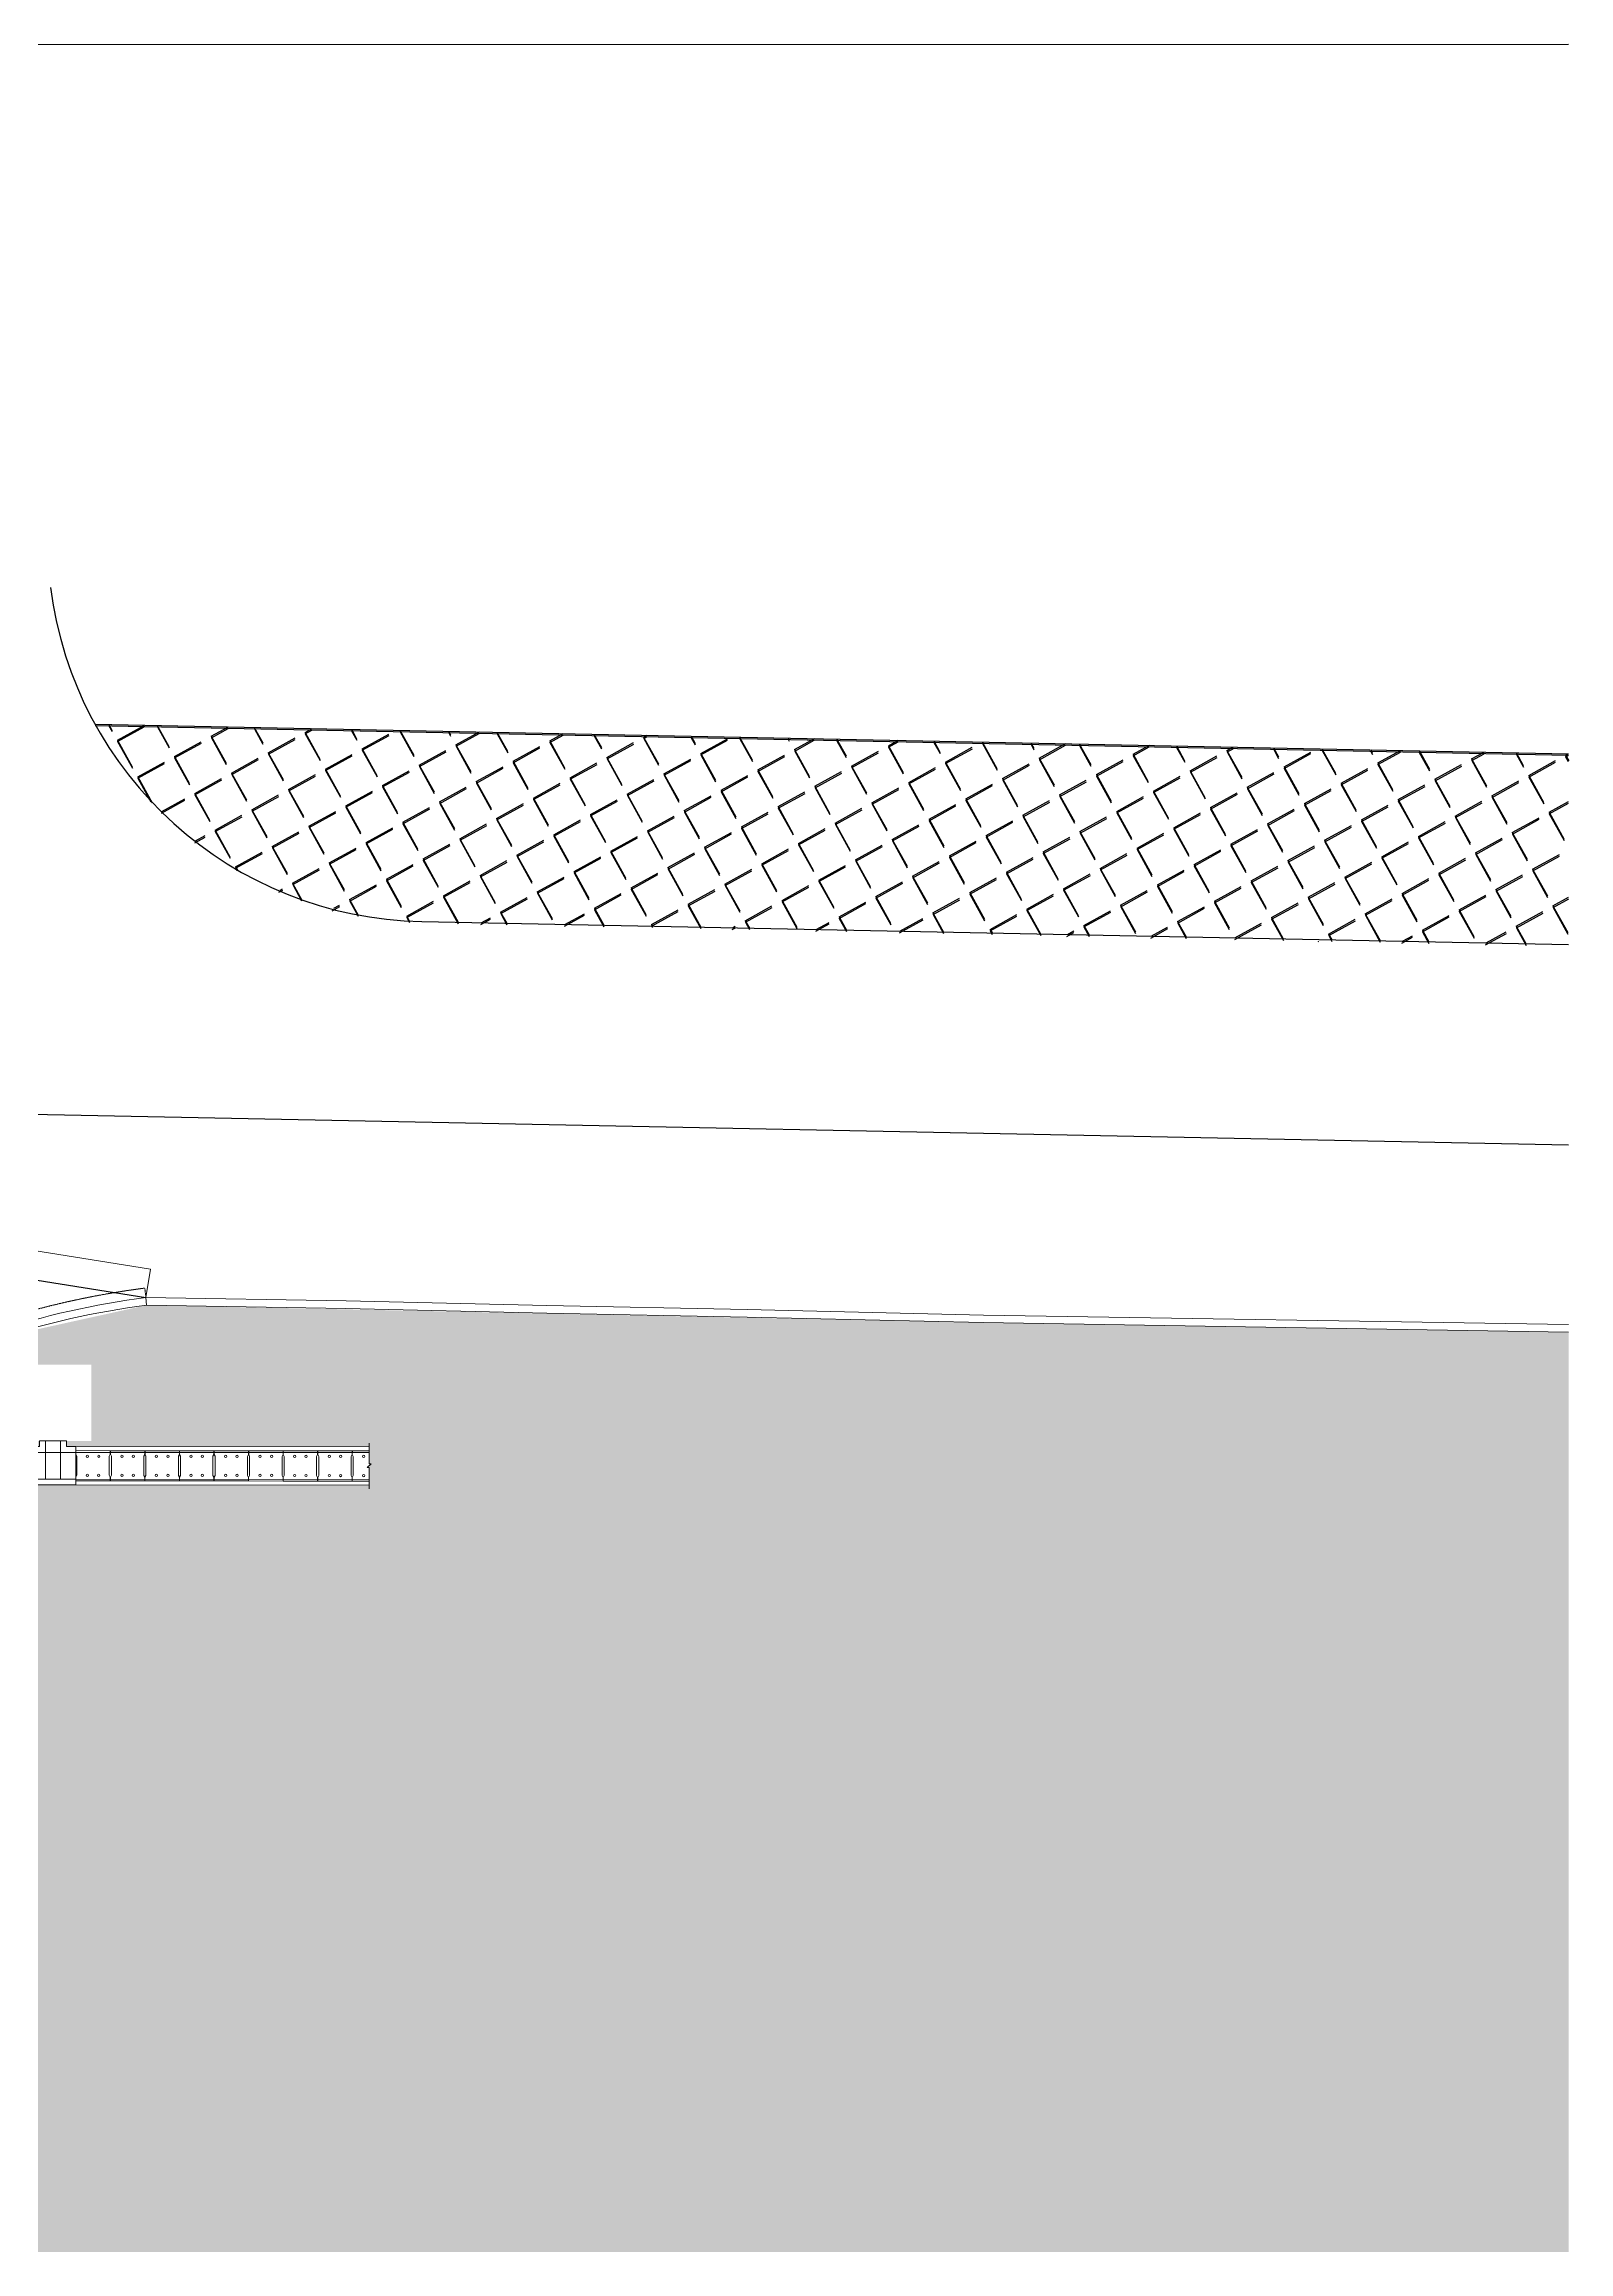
# Model space of a CAD drawing. Header units: millimetres. Extents: x -223101 to 128452, y -22249 to 35606.
# Drawn here: x 88519 to 128452, y -22249 to 35606 of the extents above; entities that cross this region are included whole.
import ezdxf

# ---------------------------------------------------------------- set-up
doc = ezdxf.new("R2010")
doc.units = ezdxf.units.MM
doc.linetypes.add('DASHED2', pattern=[0.375, 0.25, -0.125])
doc.layers.get('Defpoints').update_dxf_attribs({"color": 6})
for name, color, linetype in [('0-MEP VIA HE', 4, 'Continuous'), ('0.BR.MEP DUONG TK', 3, 'Continuous'), ('00-HATCH VIA HE', 31, 'Continuous'), ('8', 8, 'Continuous'), ('Mau1', 1, 'Continuous'), ('XREF-CII-LSR-ROAD-RCTD-PLAN$0$00-HATCH VIA HE', 31, 'Continuous'), ('XREF-CII-LSR-ROAD-RCTD-PLAN$0$1', 1, 'Continuous')]:
    doc.layers.add(name, color=color, linetype=linetype)
for name, color, linetype, lineweight in [('1', 1, 'Continuous', 18), ('3.Curb', 6, 'Continuous', 15), ('ARC_DIM 250', 255, 'Continuous', 5), ('Foundation', 3, 'DASHED2', 9), ('L1-DRAINAGE-LONG_DITCH', 12, 'Continuous', 9), ('TAN CANG-profile- REVISE1$0$8', 17, 'Continuous', 0), ('trench cover', 74, 'Continuous', 0)]:
    doc.layers.add(name, color=color, linetype=linetype, lineweight=lineweight)
doc.styles.add('Metro-Text', font='arial.ttf')
doc.dimstyles.new('A3-250', dxfattribs={"dimscale": 0.25, "dimtxt": 1.6, "dimasz": 1.2, "dimexe": 0.5, "dimexo": 1, "dimgap": 0.5, "dimtad": 3, "dimdec": 0, "dimlfac": 1000, "dimdsep": 46, "dimtxsty": 'Metro-Text', "dimcen": 0, "dimclrd": 256, "dimclre": 256, "dimclrt": 2, "dimazin": 0, "dimtfac": 1, "dimtdec": 0, "dimtix": 1, "dimtmove": 2, "dimatfit": 3, "dimfxl": 6, "dimtfill": 1, "dimtfillclr": 11, "dimtolj": 1, "dimlwd": -1, "dimlwe": -1, "dimarcsym": 2})

# ---------------------------------------------------------------- blocks, each defined once
blk = doc.blocks.new('transverse trench P12~13_type1')
at = {"ltscale": 0.5}
for p, q in [((610861.0000369045, 1198477.535168664), (610861.1500369045, 1198477.535168664)), ((610861.0000369045, 1198477.535168664), (610861.0000369045, 1198477.385168664)), ((610861.1500369045, 1198477.535168664), (610861.5500369045, 1198477.535168664)), ((610861.1500369045, 1198477.535168664), (610861.1500369045, 1198477.385168664)), ((610861.5500369045, 1198477.535168664), (610861.7000369045, 1198477.535168664)), ((610861.5500369045, 1198477.535168664), (610861.5500369045, 1198477.385168664)), ((610861.7000369045, 1198477.535168664), (610861.7000369045, 1198477.385168664)), ((610861.0000369045, 1198477.385168664), (610860.7500369045, 1198477.385168664)), ((610860.7500369045, 1198477.385168664), (610860.7500369045, 1198477.235168664)), ((610861.1500369045, 1198477.235168664), (610860.7500369045, 1198477.235168664)), ((610860.7500369045, 1198477.235168664), (610860.7500369045, 1198476.535168664)), ((610861.1500369045, 1198477.385168664), (610861.1500369045, 1198477.235168664)), ((610861.5500369045, 1198477.385168664), (610861.5500369045, 1198477.235168664)), ((610861.5500369045, 1198477.235168664), (610861.9500369045, 1198477.235168664)), ((610861.7000369045, 1198477.385168664), (610861.9500369045, 1198477.385168664)), ((610861.9500369045, 1198477.385168664), (610861.9500369045, 1198477.235168664)), ((610861.9500369045, 1198477.235168664), (610861.9500369045, 1198476.535168664)), ((610861.9500369045, 1198476.535168664), (610860.7500369045, 1198476.535168664)), ((610860.7500369045, 1198476.535168664), (610860.7500369045, 1198476.385168664)), ((610861.9500369044, 1198476.385168664), (610860.7500369045, 1198476.385168664)), ((610861.9500369045, 1198476.535168664), (610861.9500369044, 1198476.385168664))]:
    blk.add_line(p, q, dxfattribs=at)
at = {"layer": '1', "ltscale": 0.5}
for p, q in [((610861.1500369045, 1198477.235168664), (610861.5500369045, 1198477.235168664)), ((610861.1500369045, 1198477.235168664), (610861.1500369045, 1198476.535168664)), ((610861.5500369045, 1198477.235168664), (610861.5500369045, 1198476.535168664))]:
    blk.add_line(p, q, dxfattribs=at)
blk = doc.blocks.new('trench thủ đức')
at = {"layer": 'L1-DRAINAGE-LONG_DITCH', "ltscale": 0.011, "flags": 128}
for points in [[(178100.1653063297, -1147.458720035851), (185781.027923584, -1154.711670227349)], [(185781.027923584, -1054.711625523865), (185781.0279252529, -1593.856477446854), (185831.0279250145, -1593.856476970017), (185731.0279242992, -1693.85647726804), (185781.0279233456, -1693.856476970017), (185781.027923584, -2254.710194595158)], [(178100.0661571026, -1252.458673305809), (185781.0279247761, -1259.711717613041)], [(178100.0708782673, -1247.458674736321), (185781.0279231071, -1254.711715348065)], [(185781.027926445, -2154.71015060693), (178100.1796317101, -2147.458719082177)], [(185781.0279242992, -2054.710105247796), (178100.2740409374, -2047.458763606846)]]:
    blk.add_lwpolyline(points, dxfattribs=at)
at = {"layer": 'L1-DRAINAGE-LONG_DITCH', "ltscale": 2}
for points in [[(185781.0279257298, -1304.711442537606), (178100.1674563885, -1297.458719857037)], [(178100.1774842739, -1997.458719797432), (185781.0279231071, -2004.71037889272)]]:
    blk.add_lwpolyline(points, dxfattribs=at)
at = {"layer": 'trench cover'}
for points in [[(178100.0661571026, -1252.458673305809), (178099.9764487743, -1347.458630748093), (178124.9292223454, -1397.482215948403), (178124.457079649, -1897.481992907822), (178099.4098775387, -1947.458363302052), (178099.3201668262, -2042.458321459591), (178999.3197672367, -2043.308180399239), (178999.4094746113, -1948.308222480118), (178974.4567019939, -1898.284637756646), (178974.9288430214, -1398.284860618412), (178999.9760477543, -1348.308490045369), (179000.0657551289, -1253.30853266269)], [(179005.0657522678, -1253.313254006207), (179004.9760465622, -1348.313212402165), (179029.9288198948, -1398.336796410382), (179029.4566752911, -1898.33657348901), (179004.4094727039, -1948.312944240868), (179004.3197665215, -2043.312901742756), (179904.3193647861, -2044.162761099637), (179904.4090716839, -1949.162803478539), (179879.4562969208, -1899.139218278229), (179879.9284408092, -1399.139441378415), (179904.9756426811, -1349.163070566952), (179905.0653524399, -1254.163113303483)], [(179910.0653488636, -1254.167834766209), (179909.975641489, -1349.167792268097), (179934.9284183979, -1399.191377468407), (179934.4562733173, -1899.191154547036), (179909.4090707302, -1949.167524643242), (179909.3193619251, -2044.167482562363), (180809.318962574, -2045.017341978848), (180809.4086682796, -1950.017384000123), (180784.4558942318, -1899.993799455464), (180784.9280393124, -1399.994022317231), (180809.9752414227, -1350.017651684582), (180810.0649502277, -1255.017694063485)], [(180815.0649445057, -1255.022415108979), (180814.9752385616, -1350.022372849286), (180839.9280135632, -1400.045958049595), (180839.4558680058, -1900.045734889805), (180814.4086663723, -1950.022105820477), (180814.3189589977, -2045.02206338197), (181714.3185582161, -2045.871922321618), (181714.4082653522, -1950.871965117753), (181689.4554908276, -1900.848379977047), (181689.9276359081, -1400.848602898419), (181714.9748368263, -1350.87223226577), (181715.0645449162, -1255.872274108231)], [(181720.0645411015, -1255.876996047795), (181719.9748351574, -1350.876953907311), (181744.92760849, -1400.900538034737), (181744.4554641247, -1900.900316126645), (181719.4082639217, -1950.876686282456), (181719.3185546398, -2045.876643963158), (182619.3181517124, -2046.726503737271), (182619.4078614712, -1951.726545460522), (182594.4550869465, -1901.702960975468), (182594.9272298813, -1401.703183181584), (182619.97443223, -1351.726813085377), (182620.0641405582, -1256.726855821908)], [(182625.0641400814, -1256.731576807797), (182624.97443223, -1351.73153436929), (182649.9272053242, -1401.755119509995), (182649.4550616741, -1901.754896707833), (182624.407859087, -1951.731267221272), (182624.3181507587, -2046.731225021183), (183524.3177499771, -2047.58108419925), (183524.4074571133, -1952.581126578152), (183499.4546816349, -1902.557541914284), (183499.9268267155, -1402.557764716446), (183524.9740288258, -1352.581393606961), (183525.0637376308, -1257.581436164677)], [(183530.0637376308, -1257.586157806218), (183529.9740288258, -1352.586115427315), (183554.9268045425, -1402.609700508416), (183554.4546570778, -1902.60947740823), (183529.407456398, -1952.585847921669), (183529.3177473545, -2047.585805661976), (184429.3173487186, -2048.435664959252), (184429.4070546627, -1953.435707218945), (184404.4542777538, -1903.412122435868), (184404.9264242649, -1403.412344940007), (184429.9736258984, -1353.435974724591), (184430.0633351803, -1258.436017282307)], [(184435.0633337498, -1258.440738447011), (184434.9736235142, -1353.440696068108), (184459.9263999462, -1403.464281089604), (184459.4542548656, -1903.464058049023), (184434.4070527554, -1953.440428860486), (184434.3173458576, -2048.440386481583), (185334.3169448376, -2049.290245719254), (185334.4066488743, -1954.290288098156), (185309.4538753033, -1904.266703017056), (185309.9260208607, -1404.266926117241), (185334.973222971, -1354.290555305779), (185335.0629312992, -1259.290597803891)]]:
    blk.add_lwpolyline(points, close=True, dxfattribs=at)
blk.add_lwpolyline([(185781.0279247761, -1259.711717613041), (185340.0629274845, -1259.295318849385), (185339.9732193947, -1354.295277126133), (185364.9259946346, -1404.318861372769), (185364.4538533688, -1904.31863886863), (185339.4066488743, -1954.295009501278), (185339.3169410229, -2049.294966645539), (185781.0279233456, -2049.712069280446)], dxfattribs=at)
for centre in [(178399.9291007519, -1397.741894669831), (178699.9289665222, -1398.025181241333), (179304.9286959171, -1398.596476264298), (179604.9285628796, -1398.87976218015), (180209.9282948971, -1399.451056487858), (180509.9281606674, -1399.734342284501), (181114.9278895855, -1400.30563724786), (181414.9277575016, -1400.588923759758), (182019.9274861813, -1401.160218007863), (182319.9273536205, -1401.443504519761), (182924.9270842075, -1402.014797873795), (183224.92695117, -1402.298085279763), (183829.9266786575, -1402.869379468262), (184129.9265468121, -1403.152665741742), (184734.9262773991, -1403.72396016866), (185034.9261415005, -1404.007246501744), (185639.9258751869, -1404.57854116708), (178399.4569556713, -1897.741671808064), (178699.4568212032, -1898.024958737195), (179304.4565551281, -1898.596252985299), (179604.4564208984, -1898.879539079964), (180209.4561507702, -1899.450833566487), (180509.4560153484, -1899.734120495617), (181114.4557483196, -1900.305414505303), (181414.4556112289, -1900.588700599968), (182019.4553449154, -1901.159995146096), (182319.4552094936, -1901.443281538785), (182924.4549381733, -1902.014575667679), (183224.4548075199, -1902.297862417996), (183829.4545359612, -1902.869156427681), (184129.4544007778, -1903.152442581952), (184734.454133749, -1903.723737187684), (185034.4540002346, -1904.007023878396), (185639.4537296295, -1904.578318066895)]:
    blk.add_circle(centre, 29.99999999999994, dxfattribs=at)
at = {"xscale": 1000, "yscale": 1000, "zscale": 1000, "rotation": 0.000820792431805243}
blk.add_blockref('transverse trench P12~13_type1', (-610666680.9846882, -1198487283.425848), dxfattribs=at)
blk = doc.blocks.new('*D22')
at = {"layer": 'ARC_DIM 250', "transparency": 16777216}
for p, q in [((70840.20965614956, 6001.213011839822), (70958.81334292282, 6745.355362730452)), ((70959.0899290187, 6745.184701863331), (91303.64824835824, 3502.606693019703)), ((91185.36049678893, 2758.540565136864), (91303.96418356219, 3502.682916027501))]:
    blk.add_line(p, q, dxfattribs=at)
for points in [[(70959.0977988403, 6745.234078638314), (70959.08205919708, 6745.135325088348), (70958.79366836879, 6745.231920792992)], [(91303.65611817985, 3502.656069794686), (91303.64037853663, 3502.55731624472), (91303.94450900816, 3502.559474090041)]]:
    blk.add_solid(points, dxfattribs=at)
at = {"layer": 'Defpoints', "color": 0, "transparency": 16777216}
for p in [(70840.17030704151, 6000.966127964903), (91303.94450900816, 3502.559474090041), (91185.32114768088, 2758.293681261945, 0.0827075677687617)]:
    blk.add_point(p, dxfattribs=at)
at = {"layer": 'ARC_DIM 250', "color": 2, "transparency": 16777216, "insert": (81131.42090818916, 5124.220822959202), "char_height": 0.4, "attachment_point": 5, "rotation": 350.9441919918182, "style": 'Metro-Text', "bg_fill": 3, "box_fill_scale": 1.1, "bg_fill_color": 256, "bg_fill_true_color": 13158600, "bg_fill_transparency": 0}
blk.add_mtext('\\A1;20601944', dxfattribs=at)

msp = doc.modelspace()

# ---------------------------------------------------------------- hatches: boundary and pattern name
at = {"layer": '00-HATCH VIA HE'}
h = msp.add_hatch(dxfattribs=at)
h.set_pattern_fill('ANGLE', color=256, scale=4000, angle=-61.05070507019997, style=0)
h.set_pattern_definition([(298.9492949298, (-1345745049.413792, -45576618.29155938), (962.5532474456077, 532.4389597239434), [799.9999999999999, -299.9999999999999]), (28.94929492979998, (-1345745049.413792, -45576618.29155938), (-532.4389597239434, 962.5532474456074), [800, -299.9999999999999])])
edge = h.paths.add_edge_path()
edge.add_line((128446.0473924825, 12011.05988722469), (128445.1887960407, 17012.07717503596))
edge.add_line((128445.1887950989, 17012.07717488764), (89850.26972577185, 17784.0583774143))
edge.add_arc((98608.78259060264, 22609.86944161251), 10000.00000065368, 208.8541142688096, 268.8544043919361)
edge.add_line((98408.85175965528, 12611.86825783004), (128446.0473922148, 12011.0598874545))
at = {"layer": 'TAN CANG-profile- REVISE1$0$8'}
h = msp.add_hatch(dxfattribs=at)
h.set_pattern_fill('GRASS', color=256, scale=69.99999999999996, angle=-61.06045100000868)
h.set_pattern_definition([(90, (-68749.99999894237, 249297.8143142943), (-1257.2358568, 1257.235856799999), [333.3749999999998, -2181.096713599999]), (45, (-68749.99999894237, 249297.8143142943), (-1257.235856949681, 1257.235856949681), [333.3749999999997, -1444.624999999998]), (135, (-68749.99999894237, 249297.8143142943), (-1257.235856949681, -1257.235856949681), [333.3749999999999, -1444.624999999999])])
h.paths.add_polyline_path([(9582.210082958336, -9609.04084289237), (9581.942400260246, -8049.891025039833), (9581.942399949417, -8048.910782068269), (9582.210082532023, -9608.060599711956)], flags=16)
edge = h.paths.add_edge_path(flags=16)
edge.add_arc((-62772.1654053455, -13395.44649859029), 457.7904711896107, 35.00000001340073, 144.9999999770538)
edge.add_arc((-63522.16540557554, -13395.44649855723), 457.7904709457905, 35.00000000198852, 144.9999999770538)
edge.add_arc((-64272.16540525097, -13395.44649903476), 457.7904710195357, 35.00000008892122, 144.9999999380741)
edge.add_arc((-65022.16540530801, -13395.44649931462), 457.7904714703035, 35.00000006827929, 144.9999999188712)
edge.add_arc((-65772.16540548031, -13395.44649938587), 457.790471251065, 35.00000008584463, 144.9999998990944)
edge.add_arc((-66522.16540555947, -13395.44649913313), 457.7904714457218, 35.00000003930171, 144.9999999252722)
edge.add_arc((-67272.16540562513, -13395.44649791927), 457.7904704335684, 34.99999995018653, 145.0000000090587)
edge.add_arc((-68022.16540505632, -13395.44649785315), 457.79047045815, 34.99999997916411, 145.000000087592)
edge.add_arc((-68772.16540524235, -13395.4464988854), 457.7904709826631, 35.00000004545487, 144.9999999252722)
edge.add_arc((-69522.16540520603, -13395.44649884128), 457.7904710072448, 35.00000007443242, 144.9999999444751)
edge.add_arc((-70272.16540484584, -13395.44649889041), 457.790470994954, 35.00000005994366, 144.9999999578509)
edge.add_arc((-71022.16540520487, -13395.44649960962), 457.7904717387055, 35.00000010866906, 144.9999998670895)
edge.add_arc((-71772.16540524841, -13395.44649892859), 457.7904710072448, 35.00000007443242, 144.9999999706528)
edge.add_arc((-71831.58522182063, -13583.56387859432), 550.197256988907, 125.0000001812105, 234.9999997965789)
edge.add_arc((-71884.58757880807, -14409.25908536569), 457.7904706896794, 124.9999999760875, 235.0000000291224)
edge.add_arc((-71884.58757778665, -15159.25908528536), 457.7904710195357, 125.0000000889212, 234.9999999380741)
edge.add_arc((-71884.58757842111, -15909.25908516685), 457.7904708300258, 125.0000000035268, 235.0000000291224)
edge.add_arc((-71848.23352927773, -16453.08503373375), 343.3110355949394, 150.5438045187122, 260.5438042389884)
edge.add_arc((-71529.63730605121, -16529.15315887122), 457.7904710072448, 215.0000000744324, 324.9999999054954)
edge.add_arc((-70779.63730652689, -16529.15315861336), 457.7904712756468, 215.0000001148222, 324.9999998990943)
edge.add_arc((-70029.63730635436, -16529.15315854212), 457.7904717018329, 215.0000000652026, 324.9999998734905)
edge.add_arc((-69279.63730640418, -16529.15315954736), 457.7904707388428, 215.0000000340426, 325.0000000096326)
edge.add_arc((-68529.63730634691, -16529.15315926739), 457.7904709703722, 215.000000030966, 324.9999999706528)
edge.add_arc((-67779.63730611687, -16529.15315930045), 457.7904709580814, 215.0000000164773, 324.9999999834548)
edge.add_arc((-67029.63730615319, -16529.15315934457), 457.7904709457905, 215.0000000019885, 324.9999999770538)
edge.add_arc((-66279.63730615366, -16529.1531589604), 457.7904712264833, 215.0000000568671, 324.9999999316731)
edge.add_arc((-65529.63730598113, -16529.15315888915), 457.7904712264833, 215.0000000568671, 324.9999998990943)
edge.add_arc((-64779.63730634155, -16529.15315884002), 457.7904712633559, 215.0000001003334, 324.9999999188711)
edge.add_arc((-64029.63730643515, -16529.15315877972), 457.7904712633559, 215.0000001003334, 324.9999999252722)
edge.add_arc((-63279.6373058235, -16529.15315901046), 457.7904714211401, 215.0000000103241, 324.9999999252722)
edge.add_arc((-62529.63730624143, -16529.15315885691), 457.7904710441174, 215.0000001178988, 324.9999999642519)
edge.add_arc((-61779.63730583817, -16529.15315920301), 457.7904709334996, 214.9999999874997, 324.999999950876)
edge.add_arc((-61093.98608679662, -16517.80673279532), 414.1722791135836, 221.4050185510077, 331.4050184445036)
edge.add_arc((-60992.91034038679, -16341.03577941621), 457.7904712264833, -54.99999994313293, 54.99999992527216)
edge.add_arc((-60992.91033981007, -15591.0357794303), 457.7904708300258, -54.9999999964732, 55.00000000294467)
edge.add_arc((-60992.91033906012, -14841.03577975731), 457.7904700862743, -55.0000000451986, 55.00000014577462)
edge.add_arc((-60992.91034084477, -14091.03577944264), 457.7904712019016, -54.9999999721105, 54.99999989938134)
edge.add_arc((-61017.91796177637, -13482.86104993371), 370.237551837182, -39.03519298349944, 70.96480698315466)
edge.add_arc((-61272.16540547565, -13395.44649857422), 457.7904709457905, 35.00000000198852, 144.9999999572771)
edge.add_arc((-62022.16540511523, -13395.44649862335), 457.7904709703722, 35.00000003096607, 144.9999999706528)
h.paths.add_polyline_path([(-181033.7198728618, -405.941416385991), (-180973.357038818, 826.1130989528028), (-178576.5578227319, 702.2037810798502), (-178634.3015943487, -458.7800865534809)])
h.paths.add_polyline_path([(-188122.6884418578, 1815.053821559704), (-181768.5935761539, 1815.053821559472), (-181768.5935766328, 38.35645730816759), (-188122.6884419195, 38.35645753913559)])
edge = h.paths.add_edge_path()
edge.add_line((-75471.36204096687, -7540.394745869562), (-80765.92998627992, -7540.394746026432))
edge.add_line((-80765.92998619739, -7540.394745972124), (-80765.92998623534, -5422.783928946941))
edge.add_line((-80765.92998621787, -5422.783928905381), (-170192.0802066734, -5423.72934363957))
edge.add_arc((-170192.0802063557, 2276.270657168236), 7700.000000793348, 215.1057117078572, 269.99999999710894, ccw=False)
edge.add_line((-176491.3916266115, -2151.897772473923), (-193148.1481470057, -2152.136389181833))
edge.add_line((-193148.1481471994, -2152.136389297433), (-193148.1624729036, -1152.136391445267))
edge.add_line((-193148.1624727984, -1152.136391358334), (-177084.5146319671, -1151.936932675686))
edge.add_line((-177084.5146318889, -1151.936932663259), (-177947.4292272661, 494.5548979275627))
edge.add_arc((-182981.9009971317, -2253.16660634923), 5735.492957513391, 28.62489486754856, 76.06601972943278)
edge.add_line((-181600.773067603, 3313.552814281313), (-185151.1616351289, 3319.183227151632))
edge.add_line((-185151.1616352418, 3319.183227136149), (-222508.194253788, 3272.210205121315))
edge.add_line((-222508.1942537065, 3272.2102051088), (-223091.0685439091, -22248.76742857476))
edge.add_line((-223091.0685439535, -22248.76742859068), (128452.3750591107, -22248.76742845707))
edge.add_line((128452.3750592048, -22248.76742839231), (128444.5230327307, 1853.538942233019))
edge.add_line((128444.5230326127, 1853.538942111423), (111536.7317118215, 2137.443747513986))
edge.add_line((111536.7317118136, 2137.443747586105), (91196.55545426894, 2558.080145867192))
edge.add_line((91196.55545426195, 2558.080145818531), (87479.26792757376, 1737.591924699547))
edge.add_line((87479.26792752196, 1737.591924719978), (84075.09496138815, 335.0950153165322))
edge.add_arc((74366.78739249415, 17347.03179942595), 19587.17000996846, -69.18810264442601, -60.28762548354939, ccw=False)
edge.add_arc((75175.99384484801, 15421.59318971646), 17499.99999555816, 276.9454590829592, 290.5751934544281, ccw=False)
edge.add_line((77292.17198540259, -1949.986759258085), (71480.00000059325, -1949.986758336134))
edge.add_line((71480.00000070024, -1949.986758283223), (71480.00000052934, -6107.727300236147))
edge.add_line((71480.00000055518, -6107.727300294326), (73027.48260316276, -5571.76790322602))
edge.add_line((73027.48260309955, -5571.767903238651), (86570.1881371591, -1148.103059926274))
edge.add_line((86570.18813711044, -1148.103059938294), (88400.24383394828, -1148.103059676389))
edge.add_line((88400.24383397202, -1148.103059650399), (88400.2416849715, -998.1030598066282))
edge.add_line((88400.24168504507, -998.1030598510988), (87750.20454261091, -998.0919631748984))
edge.add_line((87750.20454265119, -998.0919631323777), (87750.2045424484, 1001.922362192592))
edge.add_line((87750.20454226469, 1001.922362082405), (89750.2188671258, 1001.922362161742))
edge.add_line((89750.21886706201, 1001.922362238285), (89750.21886756469, -998.079786233895))
edge.add_line((89750.2188676087, -998.0797862863401), (89100.24168461107, -998.0797863060434))
edge.add_line((89100.24168477778, -998.0797862339532), (89100.24383381975, -1148.09303174034))
edge.add_line((89100.24383374851, -1148.093031792552), (97032.05073811451, -1155.343293368933))
edge.add_line((97032.05073813198, -1155.343293369981), (97031.10645178938, -2155.340881677897))
edge.add_line((97031.10645181348, -2155.340881586773), (86730.31385554082, -2148.126983237045))
edge.add_line((86730.3138554456, -2148.126983256778), (70267.5897305751, -7558.827850361704))
edge.add_line((70267.58973062353, -7558.827850395581), (-74768.4694053235, -7540.392139080912))
edge.add_line((-74768.46940539486, -7540.392139159725), (-75471.36204095697, -7540.394745918253))
at = {"layer": 'XREF-CII-LSR-ROAD-RCTD-PLAN$0$00-HATCH VIA HE'}
h = msp.add_hatch(dxfattribs=at)
h.set_pattern_fill('ANGLE', color=256, scale=4000, angle=-61.06045100000868, style=0)
h.set_pattern_definition([(298.9395489999913, (-1345752781.053953, -45347728.88384471), (962.6438006225197, 532.2752230970653), [799.9999999999999, -299.9999999999999]), (28.9395489999913, (-1345752781.053953, -45347728.88384471), (-532.2752230970653, 962.6438006225195), [800, -300])])
edge = h.paths.add_edge_path()
edge.add_line((128446.0546596906, 11968.72995455179), (128445.1960602937, 16969.7644764026))
edge.add_line((128445.1960604192, 16969.76447639533), (89854.70201728807, 17748.22400576196))
edge.add_arc((98614.03561826341, 22572.54518753185), 9999.99999991065, 208.8443683279822, 268.8446584486297)
edge.add_line((98412.40414251608, 12574.57815689582), (128446.0546598204, 11968.7299545788))

# ---------------------------------------------------------------- linework, layer by layer
msp.add_line((-223101.4366478409, 35545.16210074211), (128441.9965933062, 35605.51660592982))
at = {"layer": '0-MEP VIA HE', "ltscale": 5, "flags": 128}
msp.add_lwpolyline([(89850.26972587884, 17784.05837757885), (128445.1887953653, 17012.0771748987)], dxfattribs=at)
at = {"layer": '0.BR.MEP DUONG TK', "ltscale": 5}
msp.add_lwpolyline([(88686.6351533382, 21364.48187245196, 0.3724037022837274), (98409.16307522787, 12611.8620373765), (128446.0473924886, 12011.05989608238)], format="xyb", dxfattribs=at)
at = {"layer": '3.Curb'}
msp.add_line((91185.3211477386, 2758.293681157636, 0.0827075677687617), (91196.55545411084, 2558.080145598855, 0.0827075677687617), dxfattribs=at)
at = {"layer": '3.Curb', "elevation": 0.0827075677687617, "flags": 128}
for points in [[(91185.32114779612, 2758.293681053328, 0.09358028993565069), (83493.86581508128, 252.4466831651516, -0.09519810188181042), (77280.00000061642, -1749.986759394757), (71280.00000056007, -1749.986758415936), (71280.00000053865, -6173.46005301259)], [(91196.55545411084, 2558.080145598855, 0.09341120934857956), (83590.02618468727, 77.08082749845926, -0.09537457750241903), (77292.17198546033, -1949.986759362393), (71480.00000016752, -1949.986758305342), (71480.00000061293, -6107.72730039875)]]:
    msp.add_lwpolyline(points, format="xyb", dxfattribs=at)
at = {"layer": '3.Curb', "flags": 128}
for points in [[(91185.32114779612, 2758.293681053328), (96425.33304914448, 2672.847676445148), (101687.3169623803, 2547.789610055042), (106932.4820857911, 2442.538723005913), (113117.9037415403, 2301.422388277366), (128447.7569474204, 2053.512794901035)], [(91196.55545411084, 2558.080145598855), (96421.32079617179, 2472.886557055404), (101682.9347620833, 2347.83728290617), (106928.1950137274, 2242.584486929118), (113114.0059006979, 2101.459272362292), (128444.5230326705, 1853.538942006999)]]:
    msp.add_lwpolyline(points, dxfattribs=at)
at = {"layer": '8'}
msp.add_line((70840.1703070415, 6000.966127964901), (91185.32114768086, 2758.293681261945, 0.0827075677687617), dxfattribs=at)
at = {"layer": 'Foundation', "ltscale": 5}
msp.add_line((91153.32544860814, 3006.237778008683, 0.0827075677687617), (91185.32114768086, 2758.293681261945, 0.0827075677687617), dxfattribs=at)
at = {"layer": 'Foundation', "ltscale": 5, "elevation": 0.0827075677687617, "flags": 128}
msp.add_lwpolyline([(91153.32544860814, 3006.237778008683, 0.09358028993466476), (83373.66535310273, 471.6540026962757, -0.09497315861139988), (77264.68527279154, -1499.986759344116), (71030.00000070676, -1499.9867583015), (71030.00000078429, -6255.625993899419)], format="xyb", dxfattribs=at)
at = {"layer": 'Mau1', "ltscale": 5}
msp.add_line((-3782.434461501078, 9404.863154515857), (128446.9489184645, 6759.991734101437), dxfattribs=at)
at = {"layer": 'XREF-CII-LSR-ROAD-RCTD-PLAN$0$1', "ltscale": 5, "flags": 128}
msp.add_lwpolyline([(89854.70201720519, 17748.2240058044), (128445.1960603615, 16969.76447649964)], dxfattribs=at)

# ---------------------------------------------------------------- block references
at = {"layer": 'L1-DRAINAGE-LONG_DITCH'}
msp.add_blockref('trench thủ đức', (-88749.9214753412, -0.6307311586569995), dxfattribs=at)

# ---------------------------------------------------------------- next in the draw order: dimensions: what is measured, and where the dimension line sits
at = {"layer": 'ARC_DIM 250'}
dim = msp.add_aligned_dim(p1=(70840.1703070415, 6000.966127964901), p2=(91185.32114768086, 2758.293681261945, 0.0827075677687617), distance=753.6597854646482, dimstyle='A3-250', dxfattribs=at)
dim.commit()
dim.dimension.update_dxf_attribs({"geometry": '*D22', "text_midpoint": (81131.42090818916, 5124.220822959202)})

doc.saveas('drawing.dxf')
